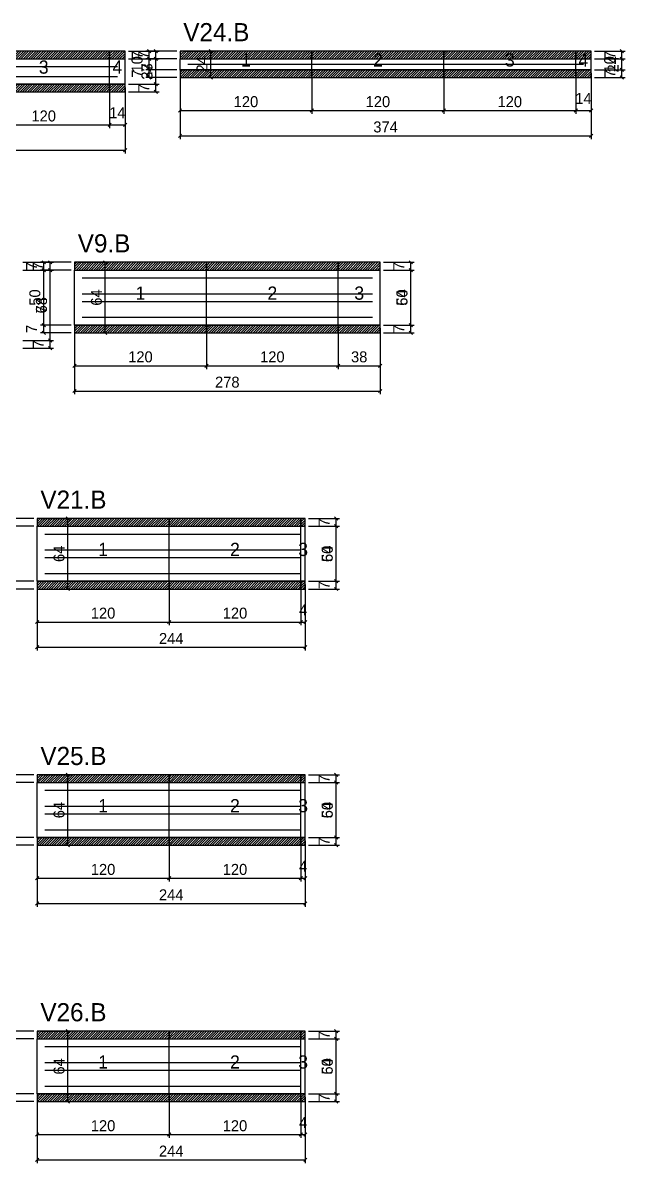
# Model space of a CAD drawing. Extents: x -9000 to 3070, y -6529 to 1250.
# Drawn here: x 514 to 1062, y -5597 to -4560 of the extents above; entities that cross this region are included whole.
import ezdxf
from ezdxf.enums import TextEntityAlignment as Align

# ---------------------------------------------------------------- set-up
doc = ezdxf.new("R2010")
doc.units = 0
for name, color, linetype in [('5', 5, 'Continuous'), ('COTA', 241, 'Continuous'), ('NOMENCLATURA', 7, 'Continuous'), ('Painéis', 200, 'Continuous'), ('SARR_2.2x5', 40, 'Continuous'), ('SARR_2.2x7', 40, 'Continuous'), ('SCO-___-LAJ', 224, 'Continuous')]:
    doc.layers.add(name, color=color, linetype=linetype)
doc.dimstyles.new('PAINEL', dxfattribs={"dimtxt": 10, "dimasz": 3, "dimexe": 3, "dimexo": 3, "dimgap": 3, "dimtad": 1, "dimblk": 'OBLIQUE', "dimblk1": 'OBLIQUE', "dimcen": 2.5, "dimclrd": 4, "dimclre": 4, "dimclrt": 240, "dimazin": 3, "dimtfac": 1, "dimtmove": 0, "dimatfit": 3})

# ---------------------------------------------------------------- blocks, each defined once
blk = doc.blocks.new('_OBLIQUE')
at = {"color": 0, "linetype": 'BYBLOCK'}
blk.add_line((-0.5, -0.5), (0.5, 0.5), dxfattribs=at)

msp = doc.modelspace()

# ---------------------------------------------------------------- hatches: boundary and pattern name
at = {"layer": 'COTA'}
h = msp.add_hatch(dxfattribs=at)
h.set_pattern_fill('ANSI31', scale=0.5)
h.paths.add_polyline_path([(473, -4593), (593, -4593), (593, -4586), (473, -4586)])
h = msp.add_hatch(dxfattribs=at)
h.set_pattern_fill('ANSI31', scale=0.5)
h.paths.add_polyline_path([(593, -4593), (607, -4593), (607, -4586), (593, -4586)])
h = msp.add_hatch(dxfattribs=at)
h.set_pattern_fill('ANSI31', scale=0.5)
h.paths.add_polyline_path([(657, -4593), (777, -4593), (777, -4586), (657, -4586)])
h = msp.add_hatch(dxfattribs=at)
h.set_pattern_fill('ANSI31', scale=0.5)
h.paths.add_polyline_path([(777, -4593), (897, -4593), (897, -4586), (777, -4586)])
h = msp.add_hatch(dxfattribs=at)
h.set_pattern_fill('ANSI31', scale=0.5)
h.paths.add_polyline_path([(897, -4593), (1017, -4593), (1017, -4586), (897, -4586)])
h = msp.add_hatch(dxfattribs=at)
h.set_pattern_fill('ANSI31', scale=0.5)
h.paths.add_polyline_path([(1017, -4593), (1031, -4593), (1031, -4586), (1017, -4586)])
h = msp.add_hatch(dxfattribs=at)
h.set_pattern_fill('ANSI31', scale=0.5)
h.paths.add_polyline_path([(657, -4610), (777, -4610), (777, -4603), (657, -4603)])
h = msp.add_hatch(dxfattribs=at)
h.set_pattern_fill('ANSI31', scale=0.5)
h.paths.add_polyline_path([(777, -4610), (897, -4610), (897, -4603), (777, -4603)])
h = msp.add_hatch(dxfattribs=at)
h.set_pattern_fill('ANSI31', scale=0.5)
h.paths.add_polyline_path([(897, -4610), (1017, -4610), (1017, -4603), (897, -4603)])
h = msp.add_hatch(dxfattribs=at)
h.set_pattern_fill('ANSI31', scale=0.5)
h.paths.add_polyline_path([(1017, -4610), (1031, -4610), (1031, -4603), (1017, -4603)])
h = msp.add_hatch(dxfattribs=at)
h.set_pattern_fill('ANSI31', scale=0.5)
h.paths.add_polyline_path([(473, -4623), (593, -4623), (593, -4616), (473, -4616)])
h = msp.add_hatch(dxfattribs=at)
h.set_pattern_fill('ANSI31', scale=0.5)
h.paths.add_polyline_path([(593, -4623), (607, -4623), (607, -4616), (593, -4616)])
h = msp.add_hatch(dxfattribs=at)
h.set_pattern_fill('ANSI31', scale=0.5)
h.paths.add_polyline_path([(561, -4785), (681, -4785), (681, -4778), (561, -4778)])
h = msp.add_hatch(dxfattribs=at)
h.set_pattern_fill('ANSI31', scale=0.5)
h.paths.add_polyline_path([(681, -4785), (801, -4785), (801, -4778), (681, -4778)])
h = msp.add_hatch(dxfattribs=at)
h.set_pattern_fill('ANSI31', scale=0.5)
h.paths.add_polyline_path([(801, -4785), (839, -4785), (839, -4778), (801, -4778)])
h = msp.add_hatch(dxfattribs=at)
h.set_pattern_fill('ANSI31', scale=0.5)
h.paths.add_polyline_path([(561, -4842), (681, -4842), (681, -4835), (561, -4835)])
h = msp.add_hatch(dxfattribs=at)
h.set_pattern_fill('ANSI31', scale=0.5)
h.paths.add_polyline_path([(681, -4842), (801, -4842), (801, -4835), (681, -4835)])
h = msp.add_hatch(dxfattribs=at)
h.set_pattern_fill('ANSI31', scale=0.5)
h.paths.add_polyline_path([(801, -4842), (839, -4842), (839, -4835), (801, -4835)])
h = msp.add_hatch(dxfattribs=at)
h.set_pattern_fill('ANSI31', scale=0.5)
h.paths.add_polyline_path([(527, -5018), (647, -5018), (647, -5011), (527, -5011)])
h = msp.add_hatch(dxfattribs=at)
h.set_pattern_fill('ANSI31', scale=0.5)
h.paths.add_polyline_path([(647, -5018), (767, -5018), (767, -5011), (647, -5011)])
h = msp.add_hatch(dxfattribs=at)
h.set_pattern_fill('ANSI31', scale=0.5)
h.paths.add_polyline_path([(767, -5018), (771, -5018), (771, -5011), (767, -5011)])
h = msp.add_hatch(dxfattribs=at)
h.set_pattern_fill('ANSI31', scale=0.5)
h.paths.add_polyline_path([(527, -5075), (647, -5075), (647, -5068), (527, -5068)])
h = msp.add_hatch(dxfattribs=at)
h.set_pattern_fill('ANSI31', scale=0.5)
h.paths.add_polyline_path([(647, -5075), (767, -5075), (767, -5068), (647, -5068)])
h = msp.add_hatch(dxfattribs=at)
h.set_pattern_fill('ANSI31', scale=0.5)
h.paths.add_polyline_path([(767, -5075), (771, -5075), (771, -5068), (767, -5068)])
h = msp.add_hatch(dxfattribs=at)
h.set_pattern_fill('ANSI31', scale=0.5)
h.paths.add_polyline_path([(527, -5251), (647, -5251), (647, -5244), (527, -5244)])
h = msp.add_hatch(dxfattribs=at)
h.set_pattern_fill('ANSI31', scale=0.5)
h.paths.add_polyline_path([(647, -5251), (767, -5251), (767, -5244), (647, -5244)])
h = msp.add_hatch(dxfattribs=at)
h.set_pattern_fill('ANSI31', scale=0.5)
h.paths.add_polyline_path([(767, -5251), (771, -5251), (771, -5244), (767, -5244)])
h = msp.add_hatch(dxfattribs=at)
h.set_pattern_fill('ANSI31', scale=0.5)
h.paths.add_polyline_path([(527, -5308), (647, -5308), (647, -5301), (527, -5301)])
h = msp.add_hatch(dxfattribs=at)
h.set_pattern_fill('ANSI31', scale=0.5)
h.paths.add_polyline_path([(647, -5308), (767, -5308), (767, -5301), (647, -5301)])
h = msp.add_hatch(dxfattribs=at)
h.set_pattern_fill('ANSI31', scale=0.5)
h.paths.add_polyline_path([(767, -5308), (771, -5308), (771, -5301), (767, -5301)])
h = msp.add_hatch(dxfattribs=at)
h.set_pattern_fill('ANSI31', scale=0.5)
h.paths.add_polyline_path([(527, -5484), (647, -5484), (647, -5477), (527, -5477)])
h = msp.add_hatch(dxfattribs=at)
h.set_pattern_fill('ANSI31', scale=0.5)
h.paths.add_polyline_path([(647, -5484), (767, -5484), (767, -5477), (647, -5477)])
h = msp.add_hatch(dxfattribs=at)
h.set_pattern_fill('ANSI31', scale=0.5)
h.paths.add_polyline_path([(767, -5484), (771, -5484), (771, -5477), (767, -5477)])
h = msp.add_hatch(dxfattribs=at)
h.set_pattern_fill('ANSI31', scale=0.5)
h.paths.add_polyline_path([(527, -5541), (647, -5541), (647, -5534), (527, -5534)])
h = msp.add_hatch(dxfattribs=at)
h.set_pattern_fill('ANSI31', scale=0.5)
h.paths.add_polyline_path([(647, -5541), (767, -5541), (767, -5534), (647, -5534)])
h = msp.add_hatch(dxfattribs=at)
h.set_pattern_fill('ANSI31', scale=0.5)
h.paths.add_polyline_path([(767, -5541), (771, -5541), (771, -5534), (767, -5534)])

# ---------------------------------------------------------------- linework, layer by layer
at = {"layer": 'Painéis'}
for p, q in [((473, -4593), (593, -4593)), ((593, -4616), (593, -4593)), ((593, -4616), (593, -4593)), ((593, -4593), (607, -4593)), ((593, -4616), (593, -4593)), ((607, -4616), (607, -4593)), ((657, -4593), (777, -4593)), ((657, -4603), (657, -4593)), ((657, -4603), (777, -4603)), ((777, -4603), (777, -4593)), ((777, -4603), (777, -4593)), ((777, -4593), (897, -4593)), ((777, -4603), (777, -4593)), ((777, -4603), (897, -4603)), ((897, -4603), (897, -4593)), ((897, -4603), (897, -4593)), ((897, -4593), (1017, -4593)), ((897, -4603), (897, -4593)), ((897, -4603), (1017, -4603)), ((1017, -4603), (1017, -4593)), ((1017, -4603), (1017, -4593)), ((1017, -4593), (1031, -4593)), ((1017, -4603), (1017, -4593)), ((1017, -4603), (1031, -4603)), ((1031, -4603), (1031, -4593)), ((473, -4616), (593, -4616)), ((593, -4616), (607, -4616)), ((561, -4785), (681, -4785)), ((561, -4835), (561, -4785)), ((681, -4835), (681, -4785)), ((681, -4835), (681, -4785)), ((681, -4785), (801, -4785)), ((681, -4835), (681, -4785)), ((801, -4835), (801, -4785)), ((801, -4835), (801, -4785)), ((801, -4785), (839, -4785)), ((801, -4835), (801, -4785)), ((839, -4835), (839, -4785)), ((561, -4835), (681, -4835)), ((681, -4835), (801, -4835)), ((801, -4835), (839, -4835)), ((527, -5018), (647, -5018)), ((527, -5068), (527, -5018)), ((647, -5068), (647, -5018)), ((647, -5068), (647, -5018)), ((647, -5018), (767, -5018)), ((647, -5068), (647, -5018)), ((767, -5068), (767, -5018)), ((767, -5068), (767, -5018)), ((767, -5018), (771, -5018)), ((767, -5068), (767, -5018)), ((771, -5068), (771, -5018)), ((527, -5068), (647, -5068)), ((647, -5068), (767, -5068)), ((767, -5068), (771, -5068)), ((527, -5251), (647, -5251)), ((527, -5301), (527, -5251)), ((647, -5301), (647, -5251)), ((647, -5301), (647, -5251)), ((647, -5251), (767, -5251)), ((647, -5301), (647, -5251)), ((767, -5301), (767, -5251)), ((767, -5301), (767, -5251)), ((767, -5251), (771, -5251)), ((767, -5301), (767, -5251)), ((771, -5301), (771, -5251)), ((527, -5301), (647, -5301)), ((647, -5301), (767, -5301)), ((767, -5301), (771, -5301)), ((527, -5484), (647, -5484)), ((527, -5534), (527, -5484)), ((647, -5534), (647, -5484)), ((647, -5534), (647, -5484)), ((647, -5484), (767, -5484)), ((647, -5534), (647, -5484)), ((767, -5534), (767, -5484)), ((767, -5534), (767, -5484)), ((767, -5484), (771, -5484)), ((767, -5534), (767, -5484)), ((771, -5534), (771, -5484)), ((527, -5534), (647, -5534)), ((647, -5534), (767, -5534)), ((767, -5534), (771, -5534))]:
    msp.add_line(p, q, dxfattribs=at)
at = {"layer": 'SARR_2.2x5'}
for points in [[(664, -4598), (777, -4598)], [(664, -4598), (777, -4598)], [(777, -4598), (897, -4598)], [(777, -4598), (897, -4598)], [(897, -4598), (1017, -4598)], [(897, -4598), (1017, -4598)], [(1017, -4598), (1024, -4598)], [(1017, -4598), (1024, -4598)]]:
    msp.add_lwpolyline(points, dxfattribs=at)
at = {"layer": 'SARR_2.2x7'}
for points in [[(473, -4600), (593, -4600)], [(473, -4600), (593, -4600)], [(593, -4600), (600, -4600)], [(593, -4600), (600, -4600)], [(473, -4609), (593, -4609)], [(473, -4609), (593, -4609)], [(593, -4609), (600, -4609)], [(593, -4609), (600, -4609)], [(568, -4792), (681, -4792)], [(568, -4792), (681, -4792)], [(681, -4792), (801, -4792)], [(681, -4792), (801, -4792)], [(801, -4792), (832, -4792)], [(801, -4792), (832, -4792)], [(568, -4806.5), (681, -4806.5)], [(568, -4806.5), (681, -4806.5)], [(681, -4806.5), (801, -4806.5)], [(681, -4806.5), (801, -4806.5)], [(801, -4806.5), (832, -4806.5)], [(801, -4806.5), (832, -4806.5)], [(568, -4813.5), (681, -4813.5)], [(568, -4813.5), (681, -4813.5)], [(681, -4813.5), (801, -4813.5)], [(681, -4813.5), (801, -4813.5)], [(801, -4813.5), (832, -4813.5)], [(801, -4813.5), (832, -4813.5)], [(568, -4828), (681, -4828)], [(568, -4828), (681, -4828)], [(681, -4828), (801, -4828)], [(681, -4828), (801, -4828)], [(801, -4828), (832, -4828)], [(801, -4828), (832, -4828)], [(534, -5025), (647, -5025)], [(534, -5025), (647, -5025)], [(647, -5025), (767, -5025)], [(647, -5025), (767, -5025)], [(534, -5039.5), (647, -5039.5)], [(534, -5039.5), (647, -5039.5)], [(534, -5046.5), (647, -5046.5)], [(534, -5046.5), (647, -5046.5)], [(647, -5039.5), (767, -5039.5)], [(647, -5039.5), (767, -5039.5)], [(647, -5046.5), (767, -5046.5)], [(647, -5046.5), (767, -5046.5)], [(534, -5061), (647, -5061)], [(534, -5061), (647, -5061)], [(647, -5061), (767, -5061)], [(647, -5061), (767, -5061)], [(534, -5258), (647, -5258)], [(534, -5258), (647, -5258)], [(647, -5258), (767, -5258)], [(647, -5258), (767, -5258)], [(534, -5272.5), (647, -5272.5)], [(534, -5272.5), (647, -5272.5)], [(647, -5272.5), (767, -5272.5)], [(647, -5272.5), (767, -5272.5)], [(534, -5279.5), (647, -5279.5)], [(534, -5279.5), (647, -5279.5)], [(647, -5279.5), (767, -5279.5)], [(647, -5279.5), (767, -5279.5)], [(534, -5294), (647, -5294)], [(534, -5294), (647, -5294)], [(647, -5294), (767, -5294)], [(647, -5294), (767, -5294)], [(534, -5491), (647, -5491)], [(534, -5491), (647, -5491)], [(647, -5491), (767, -5491)], [(647, -5491), (767, -5491)], [(534, -5505.5), (647, -5505.5)], [(534, -5505.5), (647, -5505.5)], [(534, -5512.5), (647, -5512.5)], [(534, -5512.5), (647, -5512.5)], [(647, -5505.5), (767, -5505.5)], [(647, -5505.5), (767, -5505.5)], [(647, -5512.5), (767, -5512.5)], [(647, -5512.5), (767, -5512.5)], [(534, -5527), (647, -5527)], [(534, -5527), (647, -5527)], [(647, -5527), (767, -5527)], [(647, -5527), (767, -5527)]]:
    msp.add_lwpolyline(points, dxfattribs=at)
at = {"layer": 'SCO-___-LAJ'}
for points in [[(473, -4593), (593, -4593), (593, -4586), (473, -4586)], [(593, -4593), (607, -4593), (607, -4586), (593, -4586)], [(657, -4593), (777, -4593), (777, -4586), (657, -4586)], [(777, -4593), (897, -4593), (897, -4586), (777, -4586)], [(897, -4593), (1017, -4593), (1017, -4586), (897, -4586)], [(1017, -4593), (1031, -4593), (1031, -4586), (1017, -4586)], [(657, -4610), (777, -4610), (777, -4603), (657, -4603)], [(777, -4610), (897, -4610), (897, -4603), (777, -4603)], [(897, -4610), (1017, -4610), (1017, -4603), (897, -4603)], [(1017, -4610), (1031, -4610), (1031, -4603), (1017, -4603)], [(473, -4623), (593, -4623), (593, -4616), (473, -4616)], [(593, -4623), (607, -4623), (607, -4616), (593, -4616)], [(561, -4785), (681, -4785), (681, -4778), (561, -4778)], [(681, -4785), (801, -4785), (801, -4778), (681, -4778)], [(801, -4785), (839, -4785), (839, -4778), (801, -4778)], [(561, -4842), (681, -4842), (681, -4835), (561, -4835)], [(681, -4842), (801, -4842), (801, -4835), (681, -4835)], [(801, -4842), (839, -4842), (839, -4835), (801, -4835)], [(527, -5018), (647, -5018), (647, -5011), (527, -5011)], [(647, -5018), (767, -5018), (767, -5011), (647, -5011)], [(767, -5018), (771, -5018), (771, -5011), (767, -5011)], [(527, -5075), (647, -5075), (647, -5068), (527, -5068)], [(647, -5075), (767, -5075), (767, -5068), (647, -5068)], [(767, -5075), (771, -5075), (771, -5068), (767, -5068)], [(527, -5251), (647, -5251), (647, -5244), (527, -5244)], [(647, -5251), (767, -5251), (767, -5244), (647, -5244)], [(767, -5251), (771, -5251), (771, -5244), (767, -5244)], [(527, -5308), (647, -5308), (647, -5301), (527, -5301)], [(647, -5308), (767, -5308), (767, -5301), (647, -5301)], [(767, -5308), (771, -5308), (771, -5301), (767, -5301)], [(527, -5484), (647, -5484), (647, -5477), (527, -5477)], [(647, -5484), (767, -5484), (767, -5477), (647, -5477)], [(767, -5484), (771, -5484), (771, -5477), (767, -5477)], [(527, -5541), (647, -5541), (647, -5534), (527, -5534)], [(647, -5541), (767, -5541), (767, -5534), (647, -5534)], [(767, -5541), (771, -5541), (771, -5534), (767, -5534)]]:
    msp.add_lwpolyline(points, close=True, dxfattribs=at)

# ---------------------------------------------------------------- texts
at = {"layer": '5'}
for s, p in [('1', (717, -4594)), ('2', (837, -4594)), ('3', (957, -4594)), ('4', (1024, -4594)), ('3', (533, -4600.5)), ('4', (600, -4600.5)), ('1', (621, -4806)), ('2', (741, -4806)), ('3', (820, -4806)), ('1', (587, -5039)), ('2', (707, -5039)), ('3', (769, -5039)), ('1', (587, -5272)), ('2', (707, -5272)), ('3', (769, -5272)), ('1', (587, -5505)), ('2', (707, -5505)), ('3', (769, -5505))]:
    msp.add_text(s, height=12, dxfattribs=at).set_placement(p, align=Align.MIDDLE_CENTER)
at = {"layer": 'NOMENCLATURA'}
for s, p in [('V24.B', (660, -4577)), ('V9.B', (564, -4769)), ('V21.B', (530, -5002)), ('V25.B', (530, -5235)), ('V26.B', (530, -5468))]:
    msp.add_text(s, height=16.5, dxfattribs=at).set_placement(p)

# ---------------------------------------------------------------- dimensions: what is measured, and where the dimension line sits
at = {"layer": 'COTA'}
for base, p1, p2 in [((635, -4623), (607, -4623), (607, -4586)), ((635, -4593), (607, -4593), (607, -4586)), ((635, -4616), (607, -4616), (607, -4593)), ((629, -4593), (657, -4593), (657, -4586)), ((629, -4603), (657, -4603), (657, -4593)), ((685, -4610), (657, -4610), (657, -4586)), ((1059, -4610), (1031, -4610), (1031, -4586)), ((1059, -4593), (1031, -4593), (1031, -4586)), ((1059, -4603), (1031, -4603), (1031, -4593)), ((629, -4610), (657, -4610), (657, -4603)), ((1059, -4610), (1031, -4610), (1031, -4603)), ((635, -4623), (607, -4623), (607, -4616)), ((539, -4856), (511, -4856), (511, -4778)), ((539, -4785), (511, -4785), (511, -4778)), ((533, -4785), (561, -4785), (561, -4778)), ((589, -4842), (561, -4842), (561, -4778)), ((867, -4842), (839, -4842), (839, -4778)), ((867, -4785), (839, -4785), (839, -4778)), ((539, -4849), (511, -4849), (511, -4785)), ((533, -4835), (561, -4835), (561, -4785)), ((867, -4835), (839, -4835), (839, -4785)), ((533, -4842), (561, -4842), (561, -4835)), ((867, -4842), (839, -4842), (839, -4835)), ((539, -4856), (511, -4856), (511, -4849)), ((499, -5018), (527, -5018), (527, -5011)), ((499, -5068), (527, -5068), (527, -5018)), ((555, -5075), (527, -5075), (527, -5011)), ((799, -5075), (771, -5075), (771, -5011)), ((799, -5018), (771, -5018), (771, -5011)), ((799, -5068), (771, -5068), (771, -5018)), ((499, -5075), (527, -5075), (527, -5068)), ((799, -5075), (771, -5075), (771, -5068)), ((499, -5251), (527, -5251), (527, -5244)), ((555, -5308), (527, -5308), (527, -5244)), ((799, -5308), (771, -5308), (771, -5244)), ((799, -5251), (771, -5251), (771, -5244)), ((499, -5301), (527, -5301), (527, -5251)), ((799, -5301), (771, -5301), (771, -5251)), ((499, -5308), (527, -5308), (527, -5301)), ((799, -5308), (771, -5308), (771, -5301)), ((499, -5484), (527, -5484), (527, -5477)), ((499, -5534), (527, -5534), (527, -5484)), ((555, -5541), (527, -5541), (527, -5477)), ((799, -5541), (771, -5541), (771, -5477)), ((799, -5484), (771, -5484), (771, -5477)), ((799, -5534), (771, -5534), (771, -5484)), ((499, -5541), (527, -5541), (527, -5534)), ((799, -5541), (771, -5541), (771, -5534))]:
    msp.add_linear_dim(base=base, p1=p1, p2=p2, angle=90, dimstyle='PAINEL', dxfattribs=at).render()
for base, p1, p2 in [((657, -4640), (657, -4603), (777, -4603)), ((657, -4663), (657, -4603), (1031, -4603)), ((777, -4640), (777, -4603), (897, -4603)), ((897, -4640), (897, -4603), (1017, -4603)), ((1017, -4640), (1017, -4603), (1031, -4603)), ((233, -4676), (233, -4616), (607, -4616)), ((473, -4653), (473, -4616), (593, -4616)), ((593, -4653), (593, -4616), (607, -4616)), ((561, -4872), (561, -4835), (681, -4835)), ((561, -4895), (561, -4835), (839, -4835)), ((681, -4872), (681, -4835), (801, -4835)), ((801, -4872), (801, -4835), (839, -4835)), ((527, -5105), (527, -5068), (647, -5068)), ((527, -5128), (527, -5068), (771, -5068)), ((647, -5105), (647, -5068), (767, -5068)), ((767, -5105), (767, -5068), (771, -5068)), ((527, -5338), (527, -5301), (647, -5301)), ((527, -5361), (527, -5301), (771, -5301)), ((647, -5338), (647, -5301), (767, -5301)), ((767, -5338), (767, -5301), (771, -5301)), ((527, -5571), (527, -5534), (647, -5534)), ((527, -5594), (527, -5534), (771, -5534)), ((647, -5571), (647, -5534), (767, -5534)), ((767, -5571), (767, -5534), (771, -5534))]:
    msp.add_linear_dim(base=base, p1=p1, p2=p2, dimstyle='PAINEL', dxfattribs=at).render()

doc.saveas('drawing.dxf')
